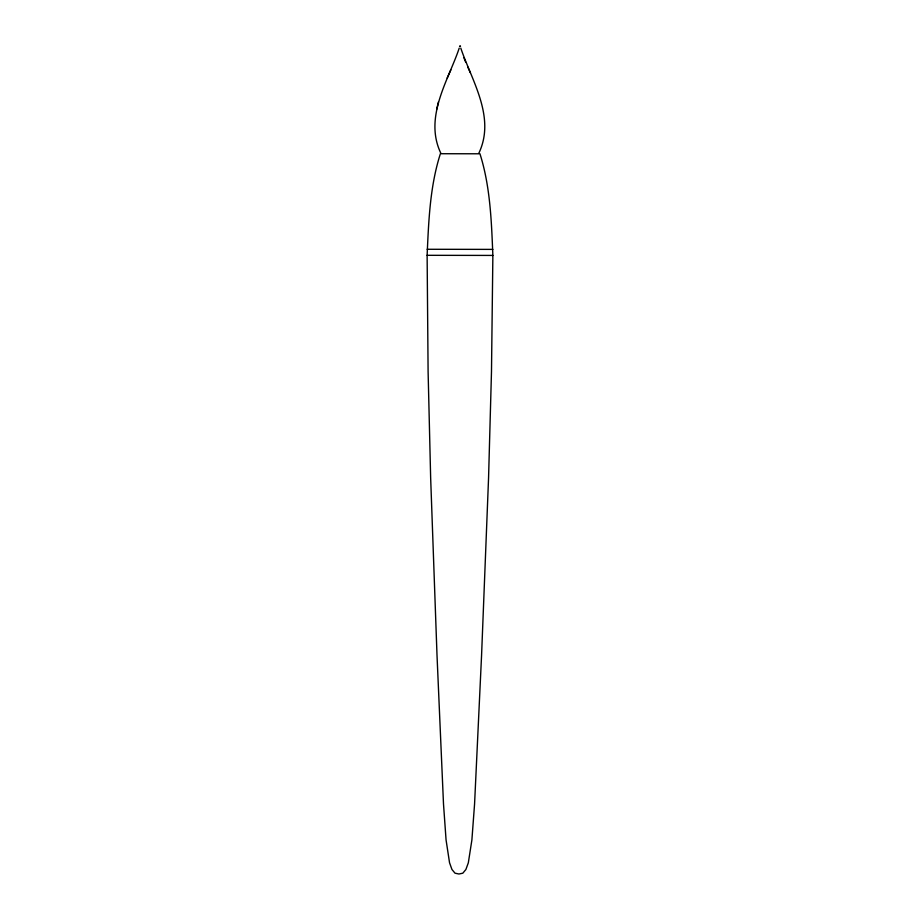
<?xml version="1.0" encoding="UTF-8"?>
<svg xmlns="http://www.w3.org/2000/svg" width="920" height="920" viewBox="0 0 920 920"><rect width="100%" height="100%" fill="white"/><g stroke="black" fill="none" stroke-linecap="round" stroke-linejoin="round"><path stroke-width="1.38" d="M427.121 255.311C428.651 221.271 429.893 186.415 440.392 153.72L479.952 153.789C490.337 186.518 491.464 221.375 492.867 255.427L491.487 371.68L488.566 477.882L481.574 655.316L474.57 804.011L471.891 839.96L468.326 862.81L465.888 869.503L462.817 873.195L458.919 874L455.02 873.183L451.95 869.481L449.546 862.776L446.062 839.914L443.497 803.953L437.011 655.235L430.652 477.791L428.099 371.565L427.121 255.311L492.867 255.427M459.229 48.104C448.661 79.867 423.51 117.012 440.864 153.306M438.437 101.936L436.724 109.215M447.178 78.073L450.869 69.839M478.791 153.306C495.983 117.346 471.764 80.718 460.782 48.104M427.133 249.274L492.878 249.389M467.728 66.895L470.292 72.645M465.577 61.939L463.921 57.822M460.46 46.218L459.574 46.322L460.46 46.218"/></g></svg>
